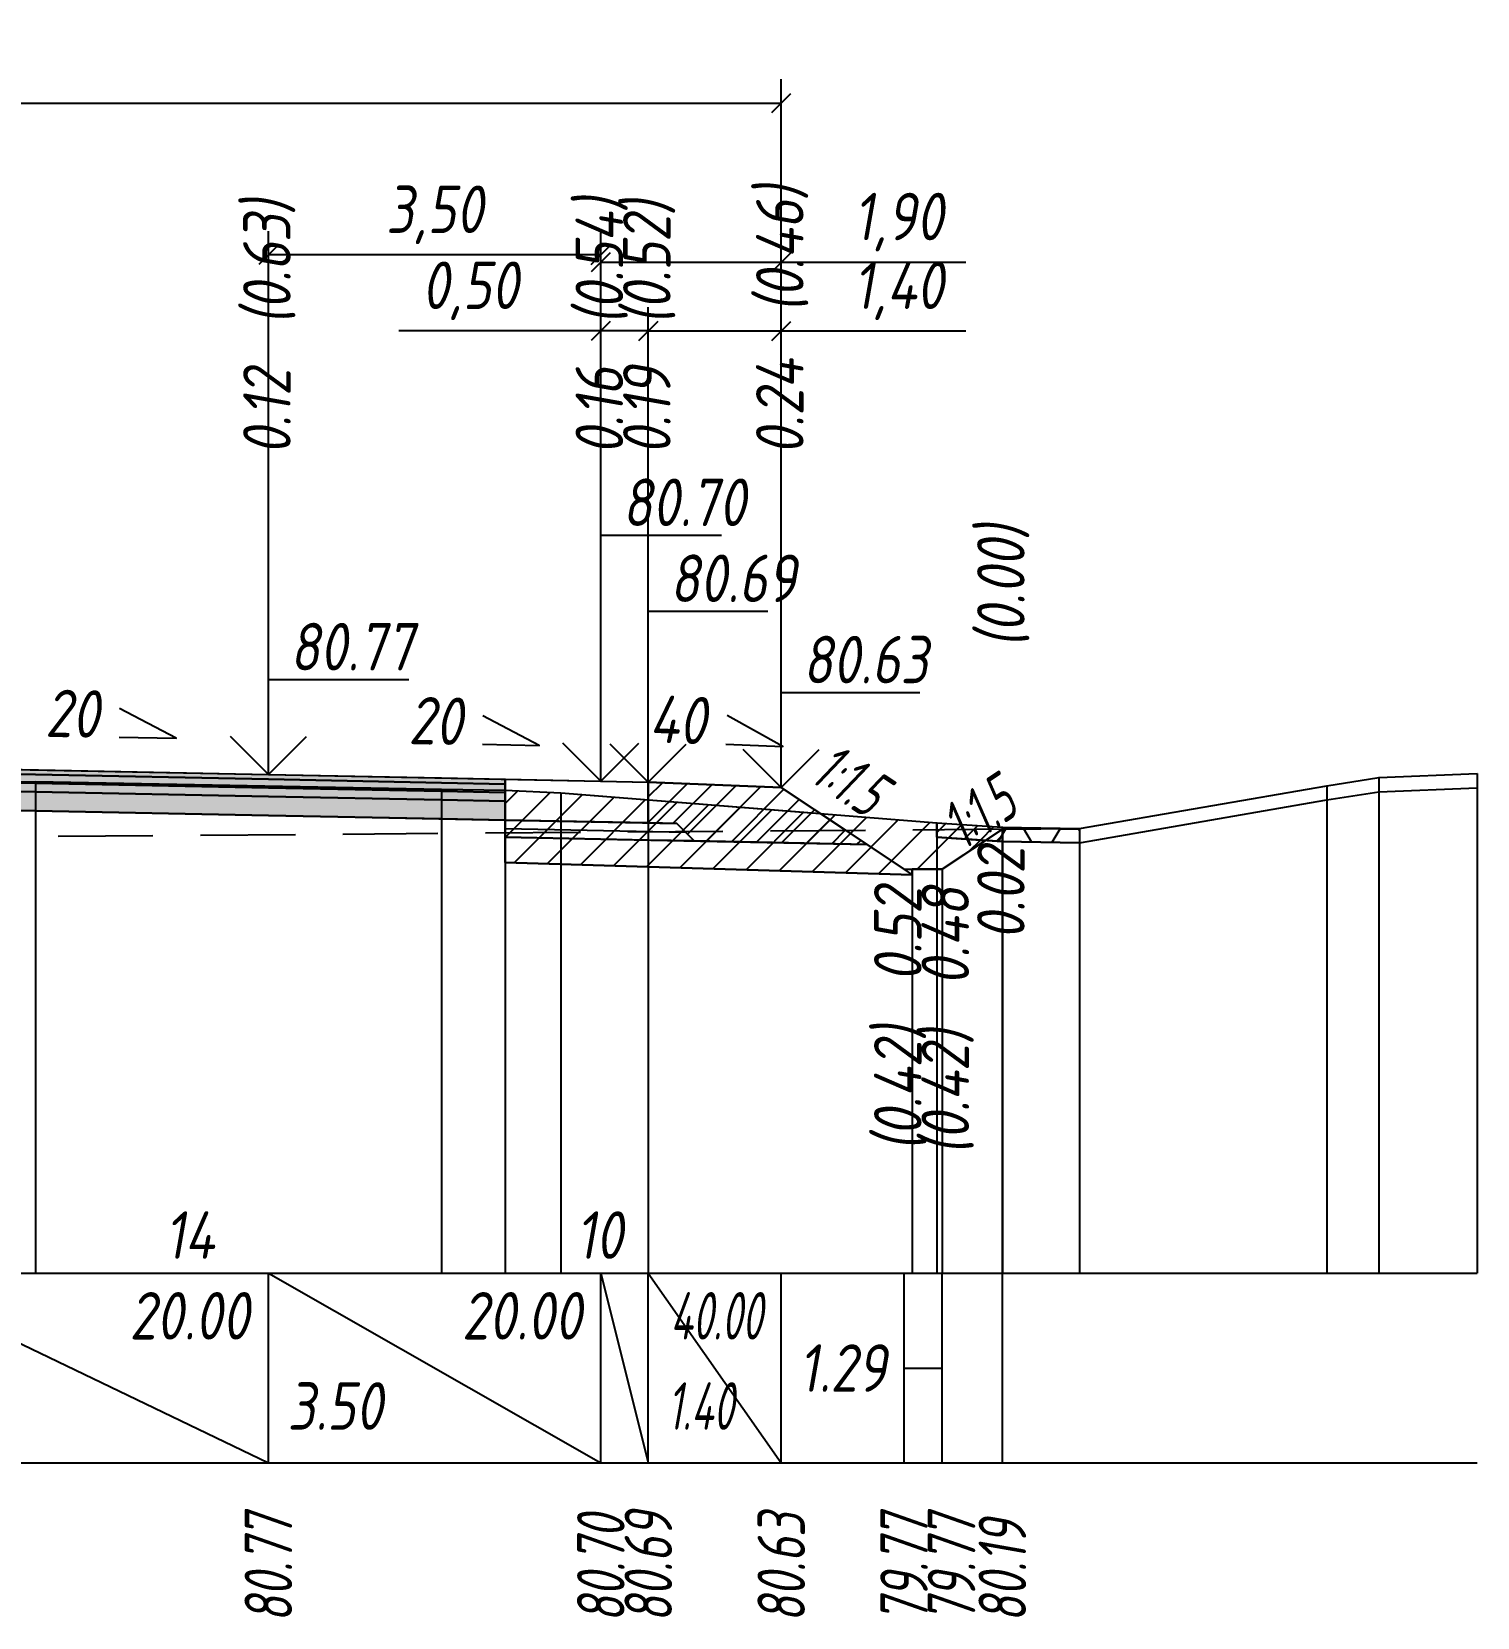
# Model space of a CAD drawing. Extents: x -717 to 1451, y -133302 to 233.
# Drawn here: x 165.9 to 242, y -23003.1 to -22919.6 of the extents above; entities that cross this region are included whole.
import ezdxf
from ezdxf.enums import TextEntityAlignment as Align

# ---------------------------------------------------------------- set-up
doc = ezdxf.new("R2010")
doc.units = 0
doc.linetypes.add('штриховая', pattern=[0.75, 0.5, -0.25])
for name, color, linetype in [('Интерполированный поперечник', 2, 'Continuous'), ('Код_514', 1, 'Continuous'), ('Контур_0', 7, 'Continuous'), ('Контур_2521', 7, 'Continuous'), ('Контур_2564', 7, 'Continuous'), ('Контур_2660', 7, 'Continuous'), ('Контур_2665', 7, 'Continuous'), ('Контур_400', 7, 'Continuous'), ('Контур_508', 7, 'Continuous'), ('Контур_512', 7, 'Continuous'), ('Контур_513', 7, 'Continuous'), ('Контур_818', 7, 'Continuous'), ('Красный поперечник', 1, 'Continuous'), ('Объём_2501', 7, 'Continuous'), ('Объём_2564', 7, 'Continuous'), ('Объём_2650', 7, 'Continuous'), ('Объём_2660', 7, 'Continuous'), ('Объём_2661', 7, 'Continuous'), ('Объём_2662', 7, 'Continuous'), ('Объём_2663', 7, 'Continuous'), ('Объём_2664', 7, 'Continuous'), ('Объём_2665', 7, 'Continuous'), ('Объём_2666', 7, 'Continuous'), ('Объём_2667', 7, 'Continuous'), ('Объём_2668', 7, 'Continuous'), ('Объём_2669', 7, 'Continuous'), ('Объём_2675', 7, 'Continuous'), ('Объём_2753', 7, 'Continuous'), ('Откосы', 7, 'Continuous'), ('Отметки покрытия', 7, 'Continuous'), ('Рабочие отметки', 7, 'Continuous'), ('Рабочие отметки доп.', 7, 'Continuous'), ('Слои выравнивания', 7, 'Continuous'), ('Таблица', 7, 'Continuous'), ('Уклоны проезжей части', 7, 'Continuous'), ('Черный поперечник', 3, 'Continuous')]:
    doc.layers.add(name, color=color, linetype=linetype)
for name, color, linetype, true_color in [('Контур_2540', 2, 'Continuous', 0xffff00), ('Контур_2560', 2, 'Continuous', 0xffff00), ('Контур_2561', 7, 'Continuous', 0xff8040), ('Контур_2562', 3, 'Continuous', 0x00ff00), ('Контур_2563', 7, 'Continuous', 0xff8000), ('Контур_2570', 7, 'Continuous', 0x80ff00), ('Контур_2725', 7, 'Continuous', 0x323232), ('Контур_2736', 4, 'Continuous', 0x00ffff), ('Контур_2737', 4, 'Continuous', 0x00ffff), ('Контур_2738', 4, 'Continuous', 0x00ffff), ('Контур_2739', 4, 'Continuous', 0x00ffff), ('Контур_2741', 4, 'Continuous', 0x00ffff), ('Контур_2742', 4, 'Continuous', 0x00ffff), ('Контур_2743', 4, 'Continuous', 0x00ffff), ('Контур_2744', 7, 'Continuous', 0xa4ffff), ('Контур_2745', 7, 'Continuous', 0xa4ffff), ('Контур_2747', 4, 'Continuous', 0x00ffff), ('Контур_2748', 4, 'Continuous', 0x00ffff), ('Контур_2749', 4, 'Continuous', 0x00ffff), ('Контур_2750', 4, 'Continuous', 0x00ffff), ('Контур_2751', 4, 'Continuous', 0x00ffff), ('Контур_2752', 4, 'Continuous', 0x00ffff), ('Контур_2760', 7, 'Continuous', 0x323232), ('Контур_2761', 7, 'Continuous', 0x323232), ('Контур_2762', 7, 'Continuous', 0x323232), ('Контур_2763', 7, 'Continuous', 0x323232), ('Контур_402', 7, 'Continuous', 0xff6464), ('Контур_703', 4, 'Continuous', 0x00ffff), ('Контур_705', 4, 'Continuous', 0x00ffff), ('Контур_707', 4, 'Continuous', 0x00ffff), ('Контур_720', 131, 'Continuous', 0xaaffff), ('Объём_2500', 7, 'Continuous', 0xc0c0c0), ('Объём_2520', 7, 'Continuous', 0x80ffff), ('Объём_2540', 2, 'Continuous', 0xffff00), ('Объём_2560', 2, 'Continuous', 0xffff00), ('Объём_2561', 7, 'Continuous', 0xff8040), ('Объём_2562', 3, 'Continuous', 0x00ff00), ('Объём_2563', 7, 'Continuous', 0xff8000), ('Объём_2570', 7, 'Continuous', 0x80ff00), ('Объём_2600', 7, 'Continuous', 0x808000), ('Объём_2746', 2, 'Continuous', 0xffff00)]:
    doc.layers.add(name, color=color, linetype=linetype, true_color=true_color)
doc.styles.get("Standard").update_dxf_attribs({"font": 'txt', "height": 2.5})
doc.styles.add('М', font='romand.shx', dxfattribs={"width": 0.8, "oblique": 10, "height": 2.5})
doc.dimstyles.new('ISO-25', dxfattribs={"dimtxt": 2.5, "dimasz": 2.5, "dimexe": 1.25, "dimexo": 0.625, "dimtad": 1, "dimtxsty": 'Standard', "dimcen": 2.5, "dimadec": 0, "dimazin": 0, "dimtfac": 1, "dimtmove": 0, "dimatfit": 3, "dimfxl": 1, "dimarcsym": 0})

# ---------------------------------------------------------------- blocks, each defined once
blk = doc.blocks.new('_Oblique')
at = {"color": 0, "linetype": 'ByBlock', "lineweight": -2}
blk.add_line((-0.5, -0.5), (0.5, 0.5), dxfattribs=at)
blk = doc.blocks.new('*D553')
at = {"color": 0, "lineweight": -2, "transparency": 16777216}
for p, q in [((198.354, -22958.593), (198.354, -22934.153)), ((205.354, -22958.873), (205.354, -22934.153)), ((198.354, -22935.403), (205.354, -22935.403)), ((205.354, -22935.403), (215.071, -22935.403))]:
    blk.add_line(p, q, dxfattribs=at)
at = {"layer": 'Defpoints', "color": 0, "transparency": 16777216}
for p in [(205.354, -22935.403), (198.354, -22959.218), (205.354, -22959.498)]:
    blk.add_point(p, dxfattribs=at)
at = {"color": 0, "lineweight": -2, "transparency": 16777216, "rotation": 180}
blk.add_blockref('_Oblique', (198.354, -22935.403), dxfattribs=at)
at = {"color": 0, "lineweight": -2, "transparency": 16777216}
blk.add_blockref('_Oblique', (205.354, -22935.403), dxfattribs=at)
at = {"color": 0, "transparency": 16777216, "insert": (211.53, -22933.29), "char_height": 2.5, "width": 8.75, "attachment_point": 5, "style": 'М'}
blk.add_mtext('1,40', dxfattribs=at)
blk = doc.blocks.new('*D555')
at = {"color": 0, "lineweight": -2, "transparency": 16777216}
for p, q in [((195.854, -22958.543), (195.854, -22934.153)), ((198.354, -22958.593), (198.354, -22934.153)), ((195.854, -22935.403), (185.223, -22935.403)), ((198.354, -22935.403), (195.854, -22935.403))]:
    blk.add_line(p, q, dxfattribs=at)
at = {"layer": 'Defpoints', "color": 0, "transparency": 16777216}
for p in [(198.354, -22935.403), (195.854, -22959.168), (198.354, -22959.218)]:
    blk.add_point(p, dxfattribs=at)
at = {"color": 0, "lineweight": -2, "transparency": 16777216, "rotation": 180}
blk.add_blockref('_Oblique', (195.854, -22935.403), dxfattribs=at)
at = {"color": 0, "lineweight": -2, "transparency": 16777216}
blk.add_blockref('_Oblique', (198.354, -22935.403), dxfattribs=at)
at = {"color": 0, "transparency": 16777216, "insert": (188.984, -22933.29), "char_height": 2.5, "width": 9.16667, "attachment_point": 5, "style": 'М'}
blk.add_mtext('0,50', dxfattribs=at)
blk = doc.blocks.new('*D557')
at = {"color": 0, "lineweight": -2, "transparency": 16777216}
for p, q in [((178.354, -22958.193), (178.354, -22930.153)), ((195.854, -22958.543), (195.854, -22930.153)), ((195.854, -22931.403), (178.354, -22931.403))]:
    blk.add_line(p, q, dxfattribs=at)
at = {"layer": 'Defpoints', "color": 0, "transparency": 16777216}
for p in [(178.354, -22931.403), (178.354, -22958.818), (195.854, -22959.168)]:
    blk.add_point(p, dxfattribs=at)
at = {"color": 0, "lineweight": -2, "transparency": 16777216, "rotation": 180}
blk.add_blockref('_Oblique', (178.354, -22931.403), dxfattribs=at)
at = {"color": 0, "lineweight": -2, "transparency": 16777216}
blk.add_blockref('_Oblique', (195.854, -22931.403), dxfattribs=at)
at = {"color": 0, "transparency": 16777216, "insert": (187.104, -22929.29), "char_height": 2.5, "width": 9.58333, "attachment_point": 5, "style": 'М'}
blk.add_mtext('3,50', dxfattribs=at)
blk = doc.blocks.new('*D558')
at = {"color": 0, "lineweight": -2, "transparency": 16777216}
for p, q in [((195.854, -22958.543), (195.854, -22930.533)), ((205.354, -22958.873), (205.354, -22930.533)), ((195.854, -22931.783), (205.354, -22931.783)), ((205.354, -22931.783), (215.071, -22931.783))]:
    blk.add_line(p, q, dxfattribs=at)
at = {"layer": 'Defpoints', "color": 0, "transparency": 16777216}
for p in [(195.854, -22931.783), (195.854, -22959.168), (205.354, -22959.498)]:
    blk.add_point(p, dxfattribs=at)
at = {"color": 0, "lineweight": -2, "transparency": 16777216, "rotation": 180}
blk.add_blockref('_Oblique', (195.854, -22931.783), dxfattribs=at)
at = {"color": 0, "lineweight": -2, "transparency": 16777216}
blk.add_blockref('_Oblique', (205.354, -22931.783), dxfattribs=at)
at = {"color": 0, "transparency": 16777216, "insert": (211.53, -22929.67), "char_height": 2.5, "width": 8.75, "attachment_point": 5, "style": 'М'}
blk.add_mtext('1,90', dxfattribs=at)
blk = doc.blocks.new('*D560')
at = {"color": 0, "lineweight": -2, "transparency": 16777216}
for p, q in [((109.854, -22958.873), (109.854, -22922.153)), ((205.354, -22958.873), (205.354, -22922.153)), ((109.854, -22923.403), (205.354, -22923.403))]:
    blk.add_line(p, q, dxfattribs=at)
at = {"layer": 'Defpoints', "color": 0, "transparency": 16777216}
for p in [(205.354, -22923.403), (109.854, -22959.498), (205.354, -22959.498)]:
    blk.add_point(p, dxfattribs=at)
at = {"color": 0, "lineweight": -2, "transparency": 16777216, "rotation": 180}
blk.add_blockref('_Oblique', (109.854, -22923.403), dxfattribs=at)
at = {"color": 0, "lineweight": -2, "transparency": 16777216}
blk.add_blockref('_Oblique', (205.354, -22923.403), dxfattribs=at)
at = {"color": 0, "transparency": 16777216, "insert": (157.604, -22921.29), "char_height": 2.5, "width": 10.41667, "attachment_point": 5, "style": 'М'}
blk.add_mtext('19,10', dxfattribs=at)

msp = doc.modelspace()

# ---------------------------------------------------------------- hatches: boundary and pattern name
at = {"layer": 'Объём_2563'}
h = msp.add_hatch(dxfattribs=at)
h.set_pattern_fill('ANSI31', color=256, scale=0.3)
h.paths.add_polyline_path([(200.772, -22962.254), (199.854, -22961.336), (198.354, -22961.306), (198.354, -22959.156), (205.354, -22959.436), (209.854, -22962.436)])
at = {"layer": 'Объём_2570'}
h = msp.add_hatch(dxfattribs=at)
h.set_pattern_fill('ANSI31', color=256, scale=0.2)
h.paths.add_polyline_path([(216.979, -22961.528), (216.991, -22961.528), (216.991, -22962.278), (213.543, -22962.054), (213.543, -22961.304)])
at = {"layer": 'Объём_2600'}
h = msp.add_hatch(dxfattribs=at)
h.set_pattern_fill('ANSI31', color=6, scale=0.4)
h.paths.add_polyline_path([(213.814, -22963.742), (212.245, -22963.742), (212.245, -22964.03), (190.82, -22963.387), (190.82, -22959.587), (193.753, -22959.714), (213.543, -22961.304), (213.543, -22962.054), (216.097, -22962.22)])
h = msp.add_hatch(dxfattribs=at)
h.set_pattern_fill('HONEY', color=5, scale=0.3)
h.paths.add_polyline_path([(216.991, -22961.624), (221.044, -22961.594), (221.044, -22962.344), (216.979, -22962.278), (216.097, -22962.22)])
at = {"layer": 'Слои выравнивания'}
for color, points in [(2, [(157.604, -22958.341), (162.506, -22958.439), (163.647, -22958.462), (166.094, -22958.511), (178.354, -22958.756), (187.461, -22958.938), (190.82, -22959.005), (190.82, -22959.255), (187.461, -22959.188), (178.354, -22959.006), (166.094, -22958.761), (163.647, -22958.712), (162.506, -22958.689), (157.604, -22958.591)]), (3, [(157.604, -22958.591), (162.506, -22958.689), (163.647, -22958.712), (166.094, -22958.761), (178.354, -22959.006), (187.461, -22959.188), (190.82, -22959.255), (190.82, -22959.705), (187.461, -22959.638), (178.354, -22959.456), (166.094, -22959.211), (163.647, -22959.162), (162.506, -22959.139), (157.604, -22959.041)]), (4, [(157.604, -22959.041), (162.506, -22959.139), (163.647, -22959.162), (166.094, -22959.211), (178.354, -22959.456), (187.461, -22959.638), (190.82, -22959.705), (190.82, -22960.155), (187.461, -22960.088), (178.354, -22959.906), (166.094, -22959.661), (163.647, -22959.612), (162.506, -22959.589), (157.604, -22959.491)]), (5, [(157.604, -22959.491), (162.506, -22959.589), (163.647, -22959.612), (166.094, -22959.661), (178.354, -22959.906), (187.461, -22960.088), (190.82, -22960.155), (190.82, -22961.155), (187.461, -22961.088), (178.354, -22960.906), (166.094, -22960.661), (163.647, -22960.612), (162.506, -22960.589), (157.604, -22960.491)])]:
    msp.add_hatch(color=color, dxfattribs=at).paths.add_polyline_path(points)

# ---------------------------------------------------------------- linework, layer by layer
at = {"layer": 'Интерполированный поперечник', "linetype": 'штриховая', "ltscale": 10, "flags": 128}
msp.add_lwpolyline([(107.282, -22962.453), (221.044, -22961.594)], dxfattribs=at)
at = {"layer": 'Код_514'}
for p, q in [((157.604, -22985), (178.354, -22995)), ((178.354, -22995), (178.354, -22985)), ((178.354, -22985), (195.854, -22995)), ((195.854, -22995), (195.854, -22985)), ((195.854, -22985), (198.354, -22995)), ((198.354, -22995), (198.354, -22985)), ((198.354, -22985), (205.354, -22995)), ((205.354, -22995), (205.354, -22985)), ((211.814, -22995), (211.814, -22985)), ((213.814, -22995), (213.814, -22985)), ((216.991, -22995), (216.991, -22985)), ((211.814, -22990), (213.814, -22990))]:
    msp.add_line(p, q, dxfattribs=at)
at = {"layer": 'Контур_0', "flags": 128}
for points in [[(190.82, -22959.005), (198.354, -22959.156), (198.354, -22961.306), (190.82, -22961.155), (190.82, -22959.005), (190.82, -22959.005)], [(205.354, -22959.436), (208.73, -22961.687), (208.73, -22961.687), (208.73, -22961.687), (208.73, -22961.687), (208.73, -22961.687), (208.73, -22961.687), (208.73, -22961.687), (208.73, -22961.687), (208.73, -22961.687), (208.73, -22961.687), (208.73, -22961.687), (208.73, -22961.687), (208.73, -22961.687), (208.73, -22961.687), (211.814, -22963.742)], [(205.354, -22959.436), (208.73, -22961.687), (208.73, -22961.687), (208.73, -22961.687), (208.73, -22961.687), (208.73, -22961.687), (208.73, -22961.687), (208.73, -22961.687), (208.73, -22961.687), (208.73, -22961.687), (208.73, -22961.687), (208.73, -22961.687), (208.73, -22961.687), (208.73, -22961.687), (208.73, -22961.687), (211.814, -22963.742), (213.814, -22963.742), (216.991, -22961.624), (216.991, -22961.624), (216.991, -22961.624), (216.991, -22961.624), (216.991, -22961.624), (216.991, -22961.624), (216.991, -22961.624), (216.991, -22961.624), (216.991, -22961.624), (216.991, -22961.624), (216.991, -22961.624), (216.991, -22961.624), (216.991, -22961.624)], [(198.354, -22962.206), (190.82, -22962.055), (190.82, -22961.155), (199.854, -22961.336), (200.772, -22962.254), (198.354, -22962.206), (198.354, -22962.206)], [(198.354, -22961.306), (199.854, -22961.336), (200.772, -22962.254), (209.854, -22962.436)]]:
    msp.add_lwpolyline(points, dxfattribs=at)
at = {"layer": 'Контур_2521', "color": 250, "flags": 128}
msp.add_lwpolyline([(190.82, -22961.605), (200.313, -22961.795)], dxfattribs=at)
at = {"layer": 'Контур_2540', "flags": 128}
msp.add_lwpolyline([(195.854, -22962.156), (209.854, -22962.436), (212.245, -22964.03), (190.82, -22963.387), (190.82, -22962.055), (195.854, -22962.156), (195.854, -22962.156)], dxfattribs=at)
at = {"layer": 'Контур_2560', "flags": 128}
msp.add_lwpolyline([(198.354, -22959.156), (205.354, -22959.436), (205.354, -22959.436), (205.354, -22959.436)], dxfattribs=at)
at = {"layer": 'Контур_2561', "flags": 128}
msp.add_lwpolyline([(198.354, -22959.156), (198.354, -22959.156), (205.354, -22959.436), (205.354, -22959.436), (198.354, -22959.156)], dxfattribs=at)
at = {"layer": 'Контур_2562', "flags": 128}
msp.add_lwpolyline([(205.354, -22959.436), (205.354, -22959.436), (205.354, -22959.436), (205.354, -22959.436), (205.354, -22959.436)], dxfattribs=at)
at = {"layer": 'Контур_2563', "flags": 128}
msp.add_lwpolyline([(200.772, -22962.254), (199.854, -22961.336), (198.354, -22961.306), (198.354, -22959.156), (205.354, -22959.436), (209.854, -22962.436), (200.772, -22962.254), (200.772, -22962.254)], dxfattribs=at)
at = {"layer": 'Контур_2564', "flags": 128}
msp.add_lwpolyline([(198.354, -22959.156), (205.354, -22959.436)], dxfattribs=at)
at = {"layer": 'Контур_2570', "flags": 128}
msp.add_lwpolyline([(80, -22965.75), (80.187, -22965.742), (86.853, -22965.156), (107.282, -22963.203), (107.282, -22963.203), (115.394, -22961.943), (117.403, -22961.61), (117.403, -22960.86), (137.753, -22959.718), (141.922, -22959.544), (157.604, -22959.267), (162.506, -22959.181), (166.094, -22959.121), (187.461, -22959.531), (190.82, -22959.587), (193.753, -22959.714), (213.543, -22961.304), (213.543, -22962.054), (216.979, -22962.278), (221.044, -22962.344), (221.044, -22962.344), (234.072, -22960.092), (236.817, -22959.661), (241.991, -22959.449)], dxfattribs=at)
at = {"layer": 'Контур_2660', "flags": 128}
msp.add_lwpolyline([(190.82, -22963.387), (212.245, -22964.03)], dxfattribs=at)
at = {"layer": 'Контур_2665', "flags": 128}
msp.add_lwpolyline([(205.354, -22959.436), (205.354, -22959.436)], dxfattribs=at)
at = {"layer": 'Контур_2725', "flags": 128}
msp.add_lwpolyline([(141.922, -22960.804), (157.604, -22960.491), (162.506, -22960.589), (163.647, -22960.612), (166.094, -22960.661), (178.354, -22960.906), (187.461, -22961.088), (190.82, -22961.155)], dxfattribs=at)
at = {"layer": 'Контур_2736', "flags": 128}
for points in [[(205.354, -22959.436), (208.73, -22961.687)], [(208.73, -22961.687), (211.814, -22963.742)]]:
    msp.add_lwpolyline(points, dxfattribs=at)
at = {"layer": 'Контур_2737', "flags": 128}
msp.add_lwpolyline([(208.73, -22961.687), (208.73, -22961.687)], dxfattribs=at)
at = {"layer": 'Контур_2738', "flags": 128}
msp.add_lwpolyline([(208.73, -22961.687), (208.73, -22961.687)], dxfattribs=at)
at = {"layer": 'Контур_2739', "flags": 128}
msp.add_lwpolyline([(208.73, -22961.687), (208.73, -22961.687)], dxfattribs=at)
at = {"layer": 'Контур_2741', "flags": 128}
msp.add_lwpolyline([(216.991, -22961.624), (216.991, -22961.624)], dxfattribs=at)
at = {"layer": 'Контур_2742', "flags": 128}
msp.add_lwpolyline([(216.991, -22961.624), (216.991, -22961.624)], dxfattribs=at)
at = {"layer": 'Контур_2743', "flags": 128}
msp.add_lwpolyline([(216.991, -22961.624), (216.991, -22961.624)], dxfattribs=at)
at = {"layer": 'Контур_2744', "flags": 128}
msp.add_lwpolyline([(216.991, -22961.624), (216.991, -22961.624)], dxfattribs=at)
msp.add_lwpolyline([(216.991, -22961.624), (216.991, -22961.624)], dxfattribs=at)
msp.add_lwpolyline([(216.991, -22961.624), (216.991, -22961.624)], dxfattribs=at)
msp.add_lwpolyline([(216.991, -22961.624), (216.991, -22961.624)], dxfattribs=at)
msp.add_lwpolyline([(216.991, -22961.624), (216.991, -22961.624)], dxfattribs=at)
msp.add_lwpolyline([(216.991, -22961.624), (216.991, -22961.624)], dxfattribs=at)
at = {"layer": 'Контур_2745', "flags": 128}
msp.add_lwpolyline([(208.73, -22961.687), (208.73, -22961.687)], dxfattribs=at)
msp.add_lwpolyline([(208.73, -22961.687), (208.73, -22961.687)], dxfattribs=at)
msp.add_lwpolyline([(208.73, -22961.687), (208.73, -22961.687)], dxfattribs=at)
msp.add_lwpolyline([(208.73, -22961.687), (208.73, -22961.687)], dxfattribs=at)
msp.add_lwpolyline([(208.73, -22961.687), (208.73, -22961.687)], dxfattribs=at)
msp.add_lwpolyline([(208.73, -22961.687), (208.73, -22961.687)], dxfattribs=at)
at = {"layer": 'Контур_2747', "flags": 128}
msp.add_lwpolyline([(208.73, -22961.687), (208.73, -22961.687)], dxfattribs=at)
at = {"layer": 'Контур_2748', "flags": 128}
msp.add_lwpolyline([(208.73, -22961.687), (208.73, -22961.687)], dxfattribs=at)
at = {"layer": 'Контур_2749', "flags": 128}
msp.add_lwpolyline([(208.73, -22961.687), (208.73, -22961.687)], dxfattribs=at)
at = {"layer": 'Контур_2750', "flags": 128}
msp.add_lwpolyline([(216.991, -22961.624), (216.991, -22961.624)], dxfattribs=at)
at = {"layer": 'Контур_2751', "flags": 128}
msp.add_lwpolyline([(216.991, -22961.624), (216.991, -22961.624)], dxfattribs=at)
at = {"layer": 'Контур_2752', "flags": 128}
msp.add_lwpolyline([(216.991, -22961.624), (216.991, -22961.624)], dxfattribs=at)
at = {"layer": 'Контур_2760', "flags": 128}
msp.add_lwpolyline([(141.922, -22958.654), (157.604, -22958.341), (162.506, -22958.439), (163.647, -22958.462), (166.094, -22958.511), (178.354, -22958.756), (187.461, -22958.938), (190.82, -22959.005)], dxfattribs=at)
at = {"layer": 'Контур_2761', "flags": 128}
msp.add_lwpolyline([(141.922, -22958.904), (157.604, -22958.591), (162.506, -22958.689), (163.647, -22958.712), (166.094, -22958.761), (178.354, -22959.006), (187.461, -22959.188), (190.82, -22959.255)], dxfattribs=at)
at = {"layer": 'Контур_2762', "flags": 128}
msp.add_lwpolyline([(141.922, -22959.354), (157.604, -22959.041), (162.506, -22959.139), (163.647, -22959.162), (166.094, -22959.211), (178.354, -22959.456), (187.461, -22959.638), (190.82, -22959.705)], dxfattribs=at)
at = {"layer": 'Контур_2763', "flags": 128}
msp.add_lwpolyline([(141.922, -22959.804), (157.604, -22959.491), (162.506, -22959.589), (163.647, -22959.612), (166.094, -22959.661), (178.354, -22959.906), (187.461, -22960.088), (190.82, -22960.155)], dxfattribs=at)
at = {"layer": 'Контур_400', "flags": 128}
msp.add_lwpolyline([(157.604, -22958.341), (178.354, -22958.756), (195.854, -22959.106), (195.854, -22959.106), (195.854, -22959.106), (195.854, -22959.106), (195.854, -22959.106), (195.854, -22959.106), (198.354, -22959.156)], dxfattribs=at)
at = {"layer": 'Контур_402', "flags": 128}
msp.add_lwpolyline([(105, -22963.969), (141.922, -22962.861), (141.922, -22960.804), (157.604, -22960.491), (190.82, -22961.155), (190.82, -22963.387), (212.245, -22964.03)], dxfattribs=at)
at = {"layer": 'Контур_508', "flags": 128}
msp.add_lwpolyline([(105, -22963.969), (141.922, -22962.861), (141.922, -22960.804), (157.604, -22960.491), (190.82, -22961.155), (190.82, -22963.387), (212.245, -22964.03), (212.245, -22963.742), (213.814, -22963.742), (216.991, -22961.624)], dxfattribs=at)
at = {"layer": 'Контур_512', "flags": 128}
msp.add_lwpolyline([(190.82, -22963.387), (212.245, -22964.03), (212.245, -22963.742), (213.814, -22963.742), (216.991, -22961.624)], dxfattribs=at)
at = {"layer": 'Контур_513', "flags": 128}
msp.add_lwpolyline([(105, -22963.969), (141.922, -22962.861), (141.922, -22960.804), (157.604, -22960.491), (190.82, -22961.155), (190.82, -22963.387), (212.245, -22964.03), (212.245, -22963.742), (213.814, -22963.742), (216.991, -22961.624)], dxfattribs=at)
at = {"layer": 'Контур_703', "flags": 128}
msp.add_lwpolyline([(205.354, -22959.436), (208.73, -22961.687)], dxfattribs=at)
at = {"layer": 'Контур_705', "flags": 128}
msp.add_lwpolyline([(208.73, -22961.687), (208.73, -22961.687)], dxfattribs=at)
at = {"layer": 'Контур_707', "flags": 128}
msp.add_lwpolyline([(213.814, -22963.742), (216.991, -22961.624)], dxfattribs=at)
at = {"layer": 'Контур_720', "flags": 128}
msp.add_lwpolyline([(211.814, -22963.742), (213.814, -22963.742)], dxfattribs=at)
at = {"layer": 'Контур_818', "flags": 128}
msp.add_lwpolyline([(105, -22963.422), (107.282, -22963.203), (107.282, -22963.203), (115.394, -22961.943), (117.403, -22961.61), (117.403, -22960.86), (137.753, -22959.718), (141.922, -22959.544), (157.604, -22959.267), (162.506, -22959.181), (166.094, -22959.121), (187.461, -22959.531), (190.82, -22959.587), (193.753, -22959.714), (213.543, -22961.304), (213.543, -22962.054), (216.979, -22962.278), (216.991, -22962.278)], dxfattribs=at)
at = {"layer": 'Красный поперечник'}
for p, q in [((157.604, -22958.341), (178.354, -22958.756)), ((178.354, -22958.756), (195.854, -22959.106)), ((195.854, -22959.106), (198.354, -22959.156)), ((198.354, -22959.156), (205.354, -22959.436)), ((205.354, -22959.436), (211.814, -22963.742)), ((213.814, -22963.742), (216.991, -22961.624)), ((216.991, -22961.624), (216.991, -22985)), ((190.82, -22963.387), (190.82, -22985)), ((211.814, -22963.742), (213.814, -22963.742)), ((212.245, -22963.742), (212.245, -22985)), ((212.245, -22964.03), (212.245, -22985)), ((213.814, -22963.742), (213.814, -22985))]:
    msp.add_line(p, q, dxfattribs=at)
at = {"layer": 'Объём_2500', "flags": 128}
msp.add_lwpolyline([(190.82, -22959.005), (198.354, -22959.156), (198.354, -22961.306), (190.82, -22961.155), (190.82, -22959.005), (190.82, -22959.005)], dxfattribs=at)
at = {"layer": 'Объём_2501', "flags": 128}
msp.add_lwpolyline([(157.604, -22958.341), (178.354, -22958.756), (195.854, -22959.106), (195.854, -22959.106), (195.854, -22959.106), (195.854, -22959.106), (195.854, -22959.106), (195.854, -22959.106), (198.354, -22959.156)], dxfattribs=at)
at = {"layer": 'Объём_2520', "color": 250, "flags": 128}
msp.add_lwpolyline([(198.354, -22962.206), (190.82, -22962.055), (190.82, -22961.155), (199.854, -22961.336), (200.772, -22962.254), (198.354, -22962.206), (198.354, -22962.206)], dxfattribs=at)
at = {"layer": 'Объём_2540', "flags": 128}
msp.add_lwpolyline([(195.854, -22962.156), (209.854, -22962.436), (212.245, -22964.03), (190.82, -22963.387), (190.82, -22962.055), (195.854, -22962.156), (195.854, -22962.156)], dxfattribs=at)
at = {"layer": 'Объём_2560', "flags": 128}
msp.add_lwpolyline([(198.354, -22959.156), (205.354, -22959.436), (205.354, -22959.436), (205.354, -22959.436)], dxfattribs=at)
at = {"layer": 'Объём_2561', "flags": 128}
msp.add_lwpolyline([(198.354, -22959.156), (198.354, -22959.156), (205.354, -22959.436), (205.354, -22959.436), (198.354, -22959.156)], dxfattribs=at)
at = {"layer": 'Объём_2562', "flags": 128}
msp.add_lwpolyline([(205.354, -22959.436), (205.354, -22959.436), (205.354, -22959.436), (205.354, -22959.436), (205.354, -22959.436)], dxfattribs=at)
at = {"layer": 'Объём_2563', "color": 250, "flags": 128}
msp.add_lwpolyline([(200.772, -22962.254), (199.854, -22961.336), (198.354, -22961.306), (198.354, -22959.156), (205.354, -22959.436), (209.854, -22962.436), (200.772, -22962.254), (200.772, -22962.254)], dxfattribs=at)
at = {"layer": 'Объём_2564', "flags": 128}
msp.add_lwpolyline([(198.354, -22959.156), (205.354, -22959.436)], dxfattribs=at)
at = {"layer": 'Объём_2570', "flags": 128}
msp.add_lwpolyline([(216.979, -22961.528), (216.991, -22961.528), (216.991, -22962.278), (213.543, -22962.054), (213.543, -22961.304), (216.979, -22961.528), (216.979, -22961.528)], dxfattribs=at)
at = {"layer": 'Объём_2600', "color": 5, "flags": 128}
msp.add_lwpolyline([(216.991, -22961.624), (221.044, -22961.594), (221.044, -22962.344), (216.979, -22962.278), (216.097, -22962.22), (216.991, -22961.624), (216.991, -22961.624)], dxfattribs=at)
at = {"layer": 'Объём_2650', "color": 6, "flags": 128}
msp.add_lwpolyline([(213.814, -22963.742), (212.245, -22963.742), (212.245, -22964.03), (190.82, -22963.387), (190.82, -22959.587), (193.753, -22959.714), (213.543, -22961.304), (213.543, -22962.054), (216.097, -22962.22), (213.814, -22963.742), (213.814, -22963.742)], dxfattribs=at)
at = {"layer": 'Объём_2660', "flags": 128}
msp.add_lwpolyline([(190.82, -22963.387), (212.245, -22964.03)], dxfattribs=at)
at = {"layer": 'Объём_2661', "flags": 128}
msp.add_lwpolyline([(205.354, -22959.436), (208.73, -22961.687), (211.814, -22963.742)], dxfattribs=at)
at = {"layer": 'Объём_2662', "flags": 128}
msp.add_lwpolyline([(213.814, -22963.742), (216.991, -22961.624)], dxfattribs=at)
at = {"layer": 'Объём_2663', "flags": 128}
msp.add_lwpolyline([(211.814, -22963.742), (213.814, -22963.742)], dxfattribs=at)
at = {"layer": 'Объём_2664', "flags": 128}
msp.add_lwpolyline([(211.814, -22963.742), (213.814, -22963.742)], dxfattribs=at)
at = {"layer": 'Объём_2665', "flags": 128}
msp.add_lwpolyline([(205.354, -22959.436), (205.354, -22959.436)], dxfattribs=at)
at = {"layer": 'Объём_2666', "flags": 128}
for points in [[(205.354, -22959.436), (208.73, -22961.687)], [(208.73, -22961.687), (211.814, -22963.742)]]:
    msp.add_lwpolyline(points, dxfattribs=at)
at = {"layer": 'Объём_2667', "flags": 128}
for points in [[(208.73, -22961.687), (208.73, -22961.687)], [(216.991, -22961.624), (216.991, -22961.624)]]:
    msp.add_lwpolyline(points, dxfattribs=at)
at = {"layer": 'Объём_2668', "flags": 128}
for points in [[(208.73, -22961.687), (208.73, -22961.687)], [(216.991, -22961.624), (216.991, -22961.624)]]:
    msp.add_lwpolyline(points, dxfattribs=at)
at = {"layer": 'Объём_2669', "flags": 128}
for points in [[(208.73, -22961.687), (208.73, -22961.687)], [(216.991, -22961.624), (216.991, -22961.624)]]:
    msp.add_lwpolyline(points, dxfattribs=at)
at = {"layer": 'Объём_2675', "flags": 128}
for points in [[(208.73, -22961.687), (208.73, -22961.687)], [(208.73, -22961.687), (208.73, -22961.687)], [(208.73, -22961.687), (208.73, -22961.687)], [(208.73, -22961.687), (208.73, -22961.687)], [(208.73, -22961.687), (208.73, -22961.687)], [(208.73, -22961.687), (208.73, -22961.687)], [(216.991, -22961.624), (216.991, -22961.624)], [(216.991, -22961.624), (216.991, -22961.624)], [(216.991, -22961.624), (216.991, -22961.624)], [(216.991, -22961.624), (216.991, -22961.624)], [(216.991, -22961.624), (216.991, -22961.624)], [(216.991, -22961.624), (216.991, -22961.624)]]:
    msp.add_lwpolyline(points, dxfattribs=at)
at = {"layer": 'Объём_2746', "flags": 128}
msp.add_lwpolyline([(212.245, -22964.03), (190.82, -22963.387), (190.82, -22959.587), (193.753, -22959.714), (207.418, -22960.812), (211.814, -22963.742), (212.245, -22963.742), (212.245, -22964.03), (212.245, -22964.03)], dxfattribs=at)
at = {"layer": 'Объём_2753', "flags": 128}
msp.add_lwpolyline([(190.82, -22959.005), (190.82, -22959.005)], dxfattribs=at)
at = {"layer": 'Откосы', "color": 1, "flags": 128}
for points in [[(170.492, -22956.781), (173.491, -22956.841), (170.522, -22955.282)], [(189.617, -22957.164), (192.616, -22957.224), (189.647, -22955.664)], [(202.436, -22957.154), (205.433, -22957.274), (202.496, -22955.655)]]:
    msp.add_lwpolyline(points, dxfattribs=at)
at = {"layer": 'Отметки покрытия', "color": 1}
for p, q in [((195.854, -22959.106), (195.854, -22946.156)), ((195.854, -22946.156), (202.204, -22946.156)), ((198.354, -22959.156), (198.354, -22950.156)), ((198.354, -22950.156), (204.654, -22950.156)), ((178.354, -22958.756), (178.354, -22953.756)), ((178.354, -22953.756), (185.754, -22953.756)), ((205.354, -22959.436), (205.354, -22954.436)), ((205.354, -22954.436), (212.654, -22954.436)), ((178.354, -22958.756), (176.354, -22956.756)), ((178.354, -22958.756), (180.354, -22956.756)), ((195.854, -22959.106), (193.854, -22957.106)), ((195.854, -22959.106), (197.854, -22957.106)), ((198.354, -22959.156), (196.354, -22957.156)), ((198.354, -22959.156), (200.354, -22957.156)), ((205.354, -22959.436), (203.354, -22957.436)), ((205.354, -22959.436), (207.354, -22957.436))]:
    msp.add_line(p, q, dxfattribs=at)
at = {"layer": 'Слои выравнивания'}
for p, q in [((190.82, -22959.005), (190.82, -22985)), ((198.354, -22959.156), (198.354, -22985))]:
    msp.add_line(p, q, dxfattribs=at)
at = {"layer": 'Слои выравнивания', "color": 2, "flags": 128}
msp.add_lwpolyline([(157.604, -22958.341), (162.506, -22958.439), (163.647, -22958.462), (166.094, -22958.511), (178.354, -22958.756), (187.461, -22958.938), (190.82, -22959.005), (190.82, -22959.255), (187.461, -22959.188), (178.354, -22959.006), (166.094, -22958.761), (163.647, -22958.712), (162.506, -22958.689), (157.604, -22958.591)], close=True, dxfattribs=at)
at = {"layer": 'Слои выравнивания', "color": 3, "flags": 128}
msp.add_lwpolyline([(157.604, -22958.591), (162.506, -22958.689), (163.647, -22958.712), (166.094, -22958.761), (178.354, -22959.006), (187.461, -22959.188), (190.82, -22959.255), (190.82, -22959.705), (187.461, -22959.638), (178.354, -22959.456), (166.094, -22959.211), (163.647, -22959.162), (162.506, -22959.139), (157.604, -22959.041)], close=True, dxfattribs=at)
at = {"layer": 'Слои выравнивания', "color": 4, "flags": 128}
msp.add_lwpolyline([(157.604, -22959.041), (162.506, -22959.139), (163.647, -22959.162), (166.094, -22959.211), (178.354, -22959.456), (187.461, -22959.638), (190.82, -22959.705), (190.82, -22960.155), (187.461, -22960.088), (178.354, -22959.906), (166.094, -22959.661), (163.647, -22959.612), (162.506, -22959.589), (157.604, -22959.491)], close=True, dxfattribs=at)
at = {"layer": 'Слои выравнивания', "color": 5, "flags": 128}
msp.add_lwpolyline([(157.604, -22959.491), (162.506, -22959.589), (163.647, -22959.612), (166.094, -22959.661), (178.354, -22959.906), (187.461, -22960.088), (190.82, -22960.155), (190.82, -22961.155), (187.461, -22961.088), (178.354, -22960.906), (166.094, -22960.661), (163.647, -22960.612), (162.506, -22960.589), (157.604, -22960.491)], close=True, dxfattribs=at)
at = {"layer": 'Таблица'}
for p, q in [((80, -22985), (241.991, -22985)), ((80, -22995), (241.991, -22995))]:
    msp.add_line(p, q, dxfattribs=at)
at = {"layer": 'Черный поперечник', "color": 7}
for p, q in [((166.094, -22959.121), (166.094, -22985)), ((236.817, -22958.911), (236.817, -22985)), ((241.991, -22958.699), (241.991, -22985)), ((187.461, -22959.531), (187.461, -22985)), ((190.82, -22959.587), (190.82, -22985)), ((193.753, -22959.714), (193.753, -22985)), ((234.072, -22959.342), (234.072, -22985)), ((213.543, -22961.304), (213.543, -22985)), ((216.979, -22961.528), (216.979, -22985)), ((221.044, -22961.594), (221.044, -22985))]:
    msp.add_line(p, q, dxfattribs=at)
at = {"layer": 'Черный поперечник', "flags": 128}
msp.add_lwpolyline([(80, -22965), (80.187, -22964.992), (86.853, -22964.406), (107.282, -22962.453), (115.394, -22961.193), (117.403, -22960.86), (137.753, -22959.718), (141.922, -22959.544), (157.604, -22959.267), (162.506, -22959.181), (166.094, -22959.121), (187.461, -22959.531), (190.82, -22959.587), (193.753, -22959.714), (213.543, -22961.304), (216.979, -22961.528), (221.044, -22961.594), (234.072, -22959.342), (236.817, -22958.911), (241.991, -22958.699)], dxfattribs=at)

# ---------------------------------------------------------------- texts
at = {"layer": 'Код_514', "style": 'М', "oblique": 10}
for s, width, p in [('40.00', 0.6, (204.354, -22986)), ('20.00', 0.8, (177.354, -22986)), ('20.00', 0.8, (194.854, -22986))]:
    msp.add_text(s, height=2.5, dxfattribs=dict(at, width=width)).set_placement(p, align=Align.TOP_RIGHT)
at = {"layer": 'Код_514', "style": 'М', "oblique": 10, "width": 0.8}
msp.add_text('1.29', height=2.5, dxfattribs=at).set_placement((208.584, -22990), align=Align.MIDDLE_CENTER)
at = {"layer": 'Код_514', "style": 'М', "oblique": 10}
for s, width, p in [('3.50', 0.8, (179.354, -22994)), ('1.40', 0.6, (199.354, -22994))]:
    msp.add_text(s, height=2.5, dxfattribs=dict(at, width=width)).set_placement(p, align=Align.BOTTOM_LEFT)
at = {"layer": 'Код_514', "style": 'М', "oblique": 10, "width": 0.7}
for s, p in [('80.77', (178.354, -23003.382)), ('80.70', (195.854, -23003.382)), ('80.69', (198.354, -23003.382)), ('80.63', (205.354, -23003.382)), ('79.77', (211.814, -23003.382)), ('79.77', (214.314, -23003.382)), ('80.19', (216.991, -23003.382))]:
    msp.add_text(s, height=2.5, rotation=90, dxfattribs=at).set_placement(p, align=Align.MIDDLE_LEFT)
at = {"layer": 'Отметки покрытия', "color": 1, "style": 'М', "oblique": 10, "width": 0.8}
for s, p in [('80.70', (196.995, -22946.424)), ('80.69', (199.495, -22950.424)), ('80.77', (179.495, -22954.024)), ('80.63', (206.495, -22954.704))]:
    msp.add_text(s, height=2.5, dxfattribs=at).set_placement(p, align=Align.BOTTOM_LEFT)
at = {"layer": 'Рабочие отметки', "color": 1, "style": 'М', "oblique": 10, "width": 0.8}
for s, p in [('0.12', (178.276, -22941.906)), ('0.16', (195.776, -22941.906)), ('0.19', (198.276, -22941.906)), ('0.24', (205.276, -22941.906))]:
    msp.add_text(s, height=2.5, rotation=90, dxfattribs=at).set_placement(p, align=Align.MIDDLE_LEFT)
for s, p in [('0.02', (216.913, -22962.555)), ('0.52', (211.486, -22964.673)), ('0.48', (213.986, -22964.673))]:
    msp.add_text(s, height=2.5, rotation=90, dxfattribs=at).set_placement(p, align=Align.MIDDLE_RIGHT)
at = {"layer": 'Рабочие отметки доп.', "color": 1, "style": 'М', "oblique": 10, "width": 0.8}
for s, p in [('(0.63)', (178.276, -22935.056)), ('(0.54)', (195.776, -22935.056)), ('(0.52)', (198.276, -22935.056)), ('(0.46)', (205.276, -22934.406)), ('(0.00)', (216.913, -22952.055))]:
    msp.add_text(s, height=2.5, rotation=90, dxfattribs=at).set_placement(p, align=Align.MIDDLE_LEFT)
for p in [(211.486, -22971.973), (213.986, -22972.173)]:
    msp.add_text('(0.42)', height=2.5, rotation=90, dxfattribs=at).set_placement(p, align=Align.MIDDLE_RIGHT)
at = {"layer": 'Слои выравнивания', "style": 'М', "oblique": 10, "width": 0.8}
for s, p in [('14', (174.212, -22985)), ('10', (195.783, -22985))]:
    msp.add_text(s, height=2.5, dxfattribs=at).set_placement(p, align=Align.BOTTOM_CENTER)
at = {"layer": 'Уклоны проезжей части', "color": 1, "style": 'М', "oblique": 10}
for s, rotation, width, p in [('20', 358.85423, 0.8, (167.999, -22957.548)), ('20', 358.85423, 0.8, (187.124, -22957.931)), ('40', 357.70938, 0.8, (199.844, -22957.87)), ('1:1.5', 326.30994, 0.6, (207.886, -22960.7)), ('1:1.5', 33.69007, 0.6, (216.869, -22962.392))]:
    msp.add_text(s, height=2.5, rotation=rotation, dxfattribs=dict(at, width=width)).set_placement(p, align=Align.BOTTOM_CENTER)

# ---------------------------------------------------------------- dimensions: what is measured, and where the dimension line sits
at = {"color": 5}
dim = msp.add_linear_dim(base=(205.354, -22923.403), p1=(109.854, -22959.498), p2=(205.354, -22959.498), angle=180, dimstyle='ISO-25', override={"dimasz": 1, "dimlfac": 0.2, "dimzin": 0, "dimtxsty": 'М', "dimblk1": 'Oblique', "dimblk2": 'Oblique', "dimsah": 1}, dxfattribs=at)
dim.commit()
dim.dimension.update_dxf_attribs({"geometry": '*D560', "text_midpoint": (157.604, -22921.29)})
dim = msp.add_linear_dim(base=(178.354, -22931.403), p1=(195.854, -22959.168), p2=(178.354, -22958.818), dimstyle='ISO-25', override={"dimasz": 1, "dimlfac": 0.2, "dimzin": 0, "dimtxsty": 'М', "dimblk1": 'Oblique', "dimblk2": 'Oblique', "dimsah": 1}, dxfattribs=at)
dim.commit()
dim.dimension.update_dxf_attribs({"geometry": '*D557', "text_midpoint": (187.104, -22929.29)})
dim = msp.add_linear_dim(base=(195.854, -22931.783), p1=(205.354, -22959.498), p2=(195.854, -22959.168), dimstyle='ISO-25', override={"dimasz": 1, "dimlfac": 0.2, "dimzin": 0, "dimtxsty": 'М', "dimblk1": 'Oblique', "dimblk2": 'Oblique', "dimsah": 1}, dxfattribs=at)
dim.commit()
dim.dimension.update_dxf_attribs({"geometry": '*D558', "text_midpoint": (211.53, -22931.783), "dimtype": 160})
for base, p1, p2, picture, middle in [((198.354, -22935.403), (195.854, -22959.168), (198.354, -22959.218), '*D555', (188.984, -22935.403)), ((205.354, -22935.403), (198.354, -22959.218), (205.354, -22959.498), '*D553', (211.53, -22935.403))]:
    dim = msp.add_linear_dim(base=base, p1=p1, p2=p2, angle=180, dimstyle='ISO-25', override={"dimasz": 1, "dimlfac": 0.2, "dimzin": 0, "dimtxsty": 'М', "dimblk1": 'Oblique', "dimblk2": 'Oblique', "dimsah": 1}, dxfattribs=at)
    dim.commit()
    dim.dimension.update_dxf_attribs({"geometry": picture, "text_midpoint": middle, "dimtype": 160})

doc.saveas('drawing.dxf')
